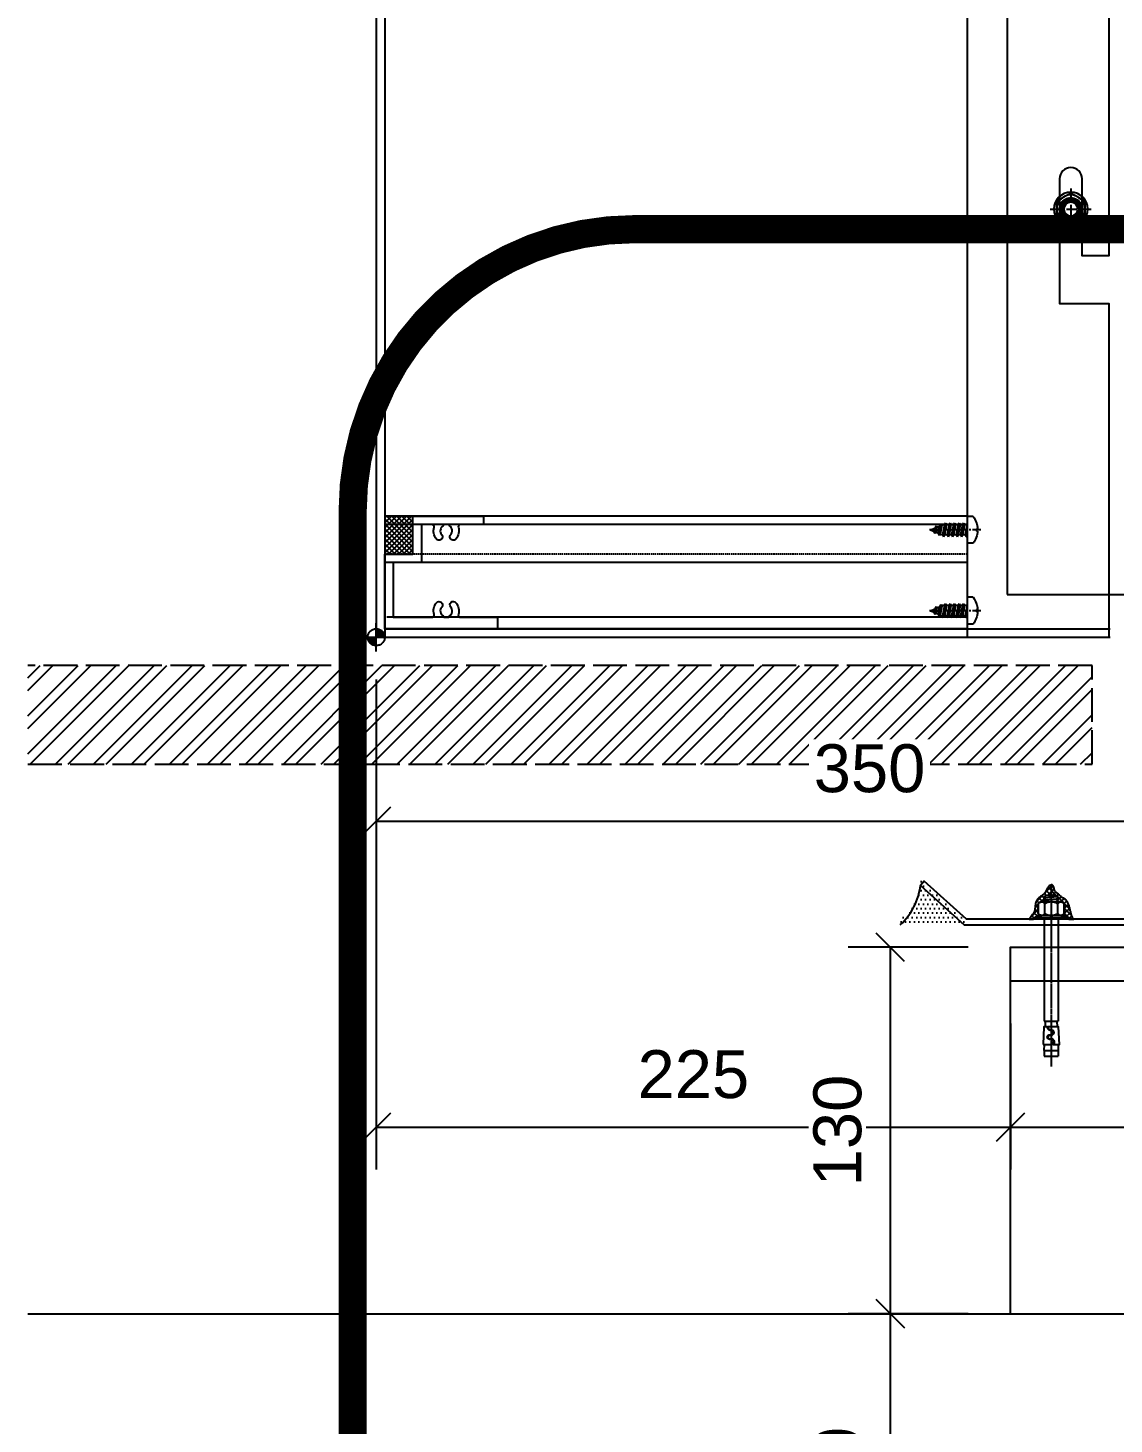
# Model space of a CAD drawing. Header units: millimetres. Extents: x 0 to 119933, y -45162 to 41221.
# Drawn here: x 32310.1 to 32695.5, y 1682.5 to 2177.8 of the extents above; entities that cross this region are included whole.
import ezdxf

# ---------------------------------------------------------------- set-up
doc = ezdxf.new("R2010")
doc.units = ezdxf.units.MM
for name, pattern in [('ACAD_ISO02W100', [15, 12, -3]), ('ACAD_ISO04W100', [30, 24, -3, 0, -3]), ('CENTER', [2, 1.25, -0.25, 0.25, -0.25]), ('CENTER2', [28.575, 19.05, -3.175, 3.175, -3.175]), ('DASHED', [0.75, 0.5, -0.25]), ('HIDDEN', [0.375, 0.25, -0.125])]:
    doc.linetypes.add(name, pattern=pattern)
doc.layers.get('DEFPOINTS').update_dxf_attribs({"color": 166})
for name, color, linetype in [('F-Alum', 4, 'Continuous'), ('F-dashed line', 8, 'DASHED'), ('F-seslants', 8, 'Continuous'), ('F_ALUM', 4, 'Continuous'), ('F_CNTR', 1, 'ACAD_ISO04W100'), ('F_CONC', 7, 'Continuous'), ('F_DASH', 8, 'ACAD_ISO02W100'), ('F_FIXS', 1, 'Continuous'), ('F_SEAL', 8, 'Continuous'), ('F_STEL', 3, 'Continuous'), ('gasket', 1, 'Continuous'), ('Hatch', 8, 'Continuous'), ('HIDDEN', 1, 'HIDDEN'), ('POCHET', 8, 'Continuous'), ('中心线', 1, 'CENTER2'), ('其他', 4, 'Continuous'), ('螺栓钉类', 241, 'Continuous')]:
    doc.layers.add(name, color=color, linetype=linetype)
doc.styles.add('Arial', font='arial.ttf')
doc.dimstyles.new('10x of Arup4', dxfattribs={"dimscale": 10, "dimtxt": 1.7, "dimasz": 1, "dimexe": 1.5, "dimexo": 1.5, "dimgap": 1, "dimtad": 1, "dimdec": 1, "dimdsep": 46, "dimtxsty": 'Arial', "dimblk": 'OBLIQUE', "dimcen": 0, "dimclrd": 1, "dimclre": 1, "dimclrt": 7, "dimadec": 0, "dimazin": 0, "dimtfac": 1, "dimtdec": 1, "dimtix": 1, "dimtofl": 0, "dimtmove": 2, "dimatfit": 3, "dimfxl": 5, "dimtfill": 1, "dimtolj": 1, "dimtzin": 0, "dimlwd": -1, "dimlwe": -1, "dimarcsym": 0})

# ---------------------------------------------------------------- blocks, each defined once
blk = doc.blocks.new('M10-NUT-S')
at = {"color": 251, "linetype": 'ACAD_ISO04W100', "ltscale": 0.2}
blk.add_line((12.13, 0), (-2.59, 0), dxfattribs=at)
blk.add_lwpolyline([(1.33, -9.25), (4.77, -9.25), (8.21, -9.25, 0.575805), (8.21, -4.62, 0.288675), (8.21, 4.62, 0.575805), (8.21, 9.25), (4.77, 9.25), (1.33, 9.25, 0.575805), (1.33, 4.62, 0.288675), (1.33, -4.62, 0.575805)], format="xyb", close=True)
for points in [[(0, -6.94), (0, 6.93)], [(1.33, 4.62), (4.77, 4.62), (8.21, 4.62)], [(9.54, -6.94), (9.54, 6.93)], [(1.33, -4.62), (4.77, -4.62), (8.21, -4.62)]]:
    blk.add_lwpolyline(points)
blk = doc.blocks.new('M10-NUT-GROUP')
at = {"color": 251, "linetype": 'ACAD_ISO04W100', "ltscale": 0.2}
blk.add_line((22.47, 0), (-3.01, 0), dxfattribs=at)
for p, q in [((1.5, 0.87), (0, 0)), ((1.5, 0), (0, -0.87))]:
    blk.add_line(p, q)
blk.add_lwpolyline([(1.5, -9.88), (1.5, 9.89), (0, 9.89), (0, -9.88)], close=True)
for points in [[(1.5, -6.93), (1.5, 6.93)], [(12.54, 4), (13.29, -4)], [(14.04, 4), (14.79, -4)]]:
    blk.add_lwpolyline(points)
blk.add_lwpolyline([(11.04, 4, 0.267949), (11.17, 4.08), (11.7, 5), (11.88, 5), (12.41, 4.08, 0.57735), (12.67, 4.08), (13.21, 5), (13.38, 5), (13.91, 4.08, 0.57735), (14.17, 4.08), (14.71, 5), (15.71, 4), (15.71, -4), (15.18, -4.52), (14.92, -4.07, 0.57735), (14.66, -4.07), (14.13, -5), (13.96, -5), (13.42, -4.07, 0.579837), (13.16, -4.07), (12.63, -5), (12.46, -5), (11.92, -4.07, 0.579837), (11.66, -4.07), (11.13, -5), (11.04, -5)], format="xyb")
blk.add_blockref('M10-NUT-S', (1.5, 0))
blk = doc.blocks.new('M10-MECHANICAL ANCHOR')
at = {"color": 251, "linetype": 'CENTER'}
blk.add_line((0, 22.29), (0, -104.47), dxfattribs=at)
for p, q in [((-5, 0), (-5, -72.24)), ((5, 0), (5, -72.24)), ((-5, -72.24), (5, -72.24)), ((-4.2, -76.4), (-4, -72.24)), ((4, -72.24), (4.2, -76.4)), ((-5, -93.07), (-4.8, -88.9)), ((4.8, -88.9), (5, -93.07)), ((-5, -93.07), (-5, -97.24)), ((-5, -93.07), (5, -93.07)), ((-5, -97.24), (5, -97.24)), ((5, -93.07), (5, -97.24))]:
    blk.add_line(p, q)
blk.add_lwpolyline([(-12.5, 0), (-12.5, 1.25), (12.5, 1.25), (12.5, 0)], close=True)
for points in [[(-5.83, -88.9), (0.12, -88.9, 1.061049), (-0.75, -85.17, -1.339139), (-0.75, -82.01, 1.339139), (-0.75, -78.84, -0.484532), (-2.61, -76.4), (-5.21, -76.4)], [(-2.17, -76.4, 0.494935), (-0.8, -78.43, -1.315172), (-0.87, -82.41, 1.339139), (-0.87, -84.77, -0.843584), (1.17, -88.9), (5.83, -88.9), (5.21, -76.4)]]:
    blk.add_lwpolyline(points, format="xyb", close=True)
at = {"rotation": 90}
blk.add_blockref('M10-NUT-GROUP', (0, 1.25), dxfattribs=at)
blk = doc.blocks.new('ddddddsflkdajfk')
at = {"xscale": 0.5, "yscale": 0.5, "zscale": 0.5, "rotation": 90}
blk.add_blockref('M10-MECHANICAL ANCHOR', (0, 0), dxfattribs=at)
blk = doc.blocks.new('A$C3041749B')
at = {"layer": 'F_SEAL'}
h = blk.add_hatch(dxfattribs=at)
h.set_pattern_fill('ANSI37', color=256, scale=10)
h.set_pattern_definition([(45, (-31185.409, 144.5434), (-0.883883476, 0.883883476), []), (135, (-31185.409, 144.5434), (-0.883883476, -0.883883476), [])])
edge = h.paths.add_edge_path()
edge.add_line((-1.25, 11.25), (-1.29, 11.19))
edge.add_line((-1.29, 11.19), (-1.34, 11.08))
edge.add_line((-1.34, 11.08), (-1.39, 10.97))
edge.add_line((-1.39, 10.97), (-1.45, 10.87))
edge.add_line((-1.45, 10.87), (-1.5, 10.76))
edge.add_line((-1.5, 10.76), (-1.55, 10.66))
edge.add_line((-1.55, 10.66), (-1.6, 10.55))
edge.add_line((-1.6, 10.55), (-1.66, 10.45))
edge.add_line((-1.66, 10.45), (-1.71, 10.34))
edge.add_line((-1.71, 10.34), (-1.77, 10.24))
edge.add_line((-1.77, 10.24), (-1.82, 10.13))
edge.add_line((-1.82, 10.13), (-1.88, 10.03))
edge.add_line((-1.88, 10.03), (-1.94, 9.93))
edge.add_line((-1.94, 9.93), (-2, 9.82))
edge.add_line((-2, 9.82), (-2.06, 9.72))
edge.add_line((-2.06, 9.72), (-2.12, 9.62))
edge.add_line((-2.12, 9.62), (-2.19, 9.52))
edge.add_line((-2.19, 9.52), (-2.25, 9.42))
edge.add_line((-2.25, 9.42), (-2.32, 9.32))
edge.add_line((-2.32, 9.32), (-2.39, 9.22))
edge.add_line((-2.39, 9.22), (-2.46, 9.13))
edge.add_line((-2.46, 9.13), (-2.53, 9.04))
edge.add_line((-2.53, 9.04), (-2.61, 8.94))
edge.add_line((-2.61, 8.94), (-2.69, 8.86))
edge.add_line((-2.69, 8.86), (-2.77, 8.77))
edge.add_line((-2.77, 8.77), (-2.85, 8.69))
edge.add_line((-2.85, 8.69), (-2.94, 8.61))
edge.add_line((-2.94, 8.61), (-3.03, 8.53))
edge.add_line((-3.03, 8.53), (-3.12, 8.46))
edge.add_line((-3.12, 8.46), (-3.22, 8.39))
edge.add_line((-3.22, 8.39), (-3.32, 8.32))
edge.add_line((-3.32, 8.32), (-3.41, 8.26))
edge.add_line((-3.41, 8.26), (-3.52, 8.2))
edge.add_line((-3.52, 8.2), (-3.62, 8.14))
edge.add_line((-3.62, 8.14), (-3.72, 8.08))
edge.add_line((-3.72, 8.08), (-3.82, 8.01))
edge.add_line((-3.82, 8.01), (-3.92, 7.95))
edge.add_line((-3.92, 7.95), (-4.03, 7.89))
edge.add_line((-4.03, 7.89), (-4.12, 7.83))
edge.add_line((-4.12, 7.83), (-4.22, 7.76))
edge.add_line((-4.22, 7.76), (-4.32, 7.69))
edge.add_line((-4.32, 7.69), (-4.41, 7.62))
edge.add_line((-4.41, 7.62), (-4.5, 7.54))
edge.add_line((-4.5, 7.54), (-4.59, 7.46))
edge.add_line((-4.59, 7.46), (-4.67, 7.38))
edge.add_line((-4.67, 7.38), (-4.75, 7.3))
edge.add_line((-4.75, 7.3), (-4.82, 7.21))
edge.add_line((-4.82, 7.21), (-4.9, 7.11))
edge.add_line((-4.9, 7.11), (-4.97, 7.02))
edge.add_line((-4.97, 7.02), (-5.03, 6.92))
edge.add_line((-5.03, 6.92), (-5.09, 6.82))
edge.add_line((-5.09, 6.82), (-5.15, 6.71))
edge.add_line((-5.15, 6.71), (-5.21, 6.61))
edge.add_line((-5.21, 6.61), (-5.26, 6.5))
edge.add_line((-5.26, 6.5), (-5.31, 6.39))
edge.add_line((-5.31, 6.39), (-5.36, 6.27))
edge.add_line((-5.36, 6.27), (-5.41, 6.16))
edge.add_line((-5.41, 6.16), (-5.45, 6.04))
edge.add_line((-5.45, 6.04), (-5.48, 5.93))
edge.add_line((-5.48, 5.93), (-5.52, 5.81))
edge.add_line((-5.52, 5.81), (-5.55, 5.69))
edge.add_line((-5.55, 5.69), (-5.58, 5.57))
edge.add_line((-5.58, 5.57), (-5.6, 5.44))
edge.add_line((-5.6, 5.44), (-5.63, 5.32))
edge.add_line((-5.63, 5.32), (-5.65, 5.2))
edge.add_line((-5.65, 5.2), (-5.66, 5.07))
edge.add_line((-5.66, 5.07), (-5.68, 4.95))
edge.add_line((-5.68, 4.95), (-5.69, 4.83))
edge.add_line((-5.69, 4.83), (-5.71, 4.7))
edge.add_line((-5.71, 4.7), (-5.72, 4.58))
edge.add_line((-5.72, 4.58), (-5.73, 4.46))
edge.add_line((-5.73, 4.46), (-5.74, 4.34))
edge.add_line((-5.74, 4.34), (-5.75, 4.22))
edge.add_line((-5.75, 4.22), (-5.76, 4.1))
edge.add_line((-5.76, 4.1), (-5.77, 3.98))
edge.add_line((-5.77, 3.98), (-5.78, 3.86))
edge.add_line((-5.78, 3.86), (-5.79, 3.75))
edge.add_line((-5.79, 3.75), (-5.81, 3.64))
edge.add_line((-5.81, 3.64), (-5.82, 3.53))
edge.add_line((-5.82, 3.53), (-5.84, 3.42))
edge.add_line((-5.84, 3.42), (-5.85, 3.31))
edge.add_line((-5.85, 3.31), (-5.87, 3.21))
edge.add_line((-5.87, 3.21), (-5.89, 3.11))
edge.add_line((-5.89, 3.11), (-5.92, 3.02))
edge.add_line((-5.92, 3.02), (-5.95, 2.92))
edge.add_line((-5.95, 2.92), (-5.98, 2.83))
edge.add_line((-5.98, 2.83), (-6.01, 2.74))
edge.add_line((-6.01, 2.74), (-6.05, 2.65))
edge.add_line((-6.05, 2.65), (-6.09, 2.55))
edge.add_line((-6.09, 2.55), (-6.14, 2.46))
edge.add_line((-6.14, 2.46), (-6.19, 2.36))
edge.add_line((-6.19, 2.36), (-6.24, 2.26))
edge.add_line((-6.24, 2.26), (-6.3, 2.16))
edge.add_line((-6.3, 2.16), (-6.37, 2.05))
edge.add_line((-6.37, 2.05), (-6.44, 1.94))
edge.add_line((-6.44, 1.94), (-6.51, 1.82))
edge.add_line((-6.51, 1.82), (-6.6, 1.69))
edge.add_line((-6.6, 1.69), (-6.68, 1.56))
edge.add_line((-6.68, 1.56), (-6.78, 1.42))
edge.add_line((-6.78, 1.42), (-6.88, 1.27))
edge.add_line((-6.88, 1.27), (-6.98, 1.11))
edge.add_line((-6.98, 1.11), (-7.09, 0.95))
edge.add_line((-7.09, 0.95), (-7.21, 0.8))
edge.add_line((-7.21, 0.8), (-7.32, 0.64))
edge.add_line((-7.32, 0.64), (-7.43, 0.49))
edge.add_line((-7.43, 0.49), (-7.54, 0.35))
edge.add_line((-7.54, 0.35), (-7.65, 0.22))
edge.add_line((-7.65, 0.22), (-7.75, 0.1))
edge.add_line((-7.75, 0.1), (-7.84, 0))
edge.add_line((-7.84, 0), (-6.25, 0))
edge.add_line((-6.25, 0), (-6.25, 0.62))
edge.add_line((-6.25, 0.62), (-4.94, 0.62))
edge.add_line((-4.94, 0.62), (-4.94, 1.38))
edge.add_line((-4.94, 1.38), (-3.47, 1.38))
edge.add_arc((-3.47, 2.71), 1.34, 210.1329, 270, ccw=False)
edge.add_line((-4.63, 2.04), (-4.63, 3.76))
edge.add_line((-4.63, 3.76), (-4.63, 5.48))
edge.add_arc((-3.47, 4.81), 1.34, 90, 149.8671, ccw=False)
edge.add_line((-3.47, 6.15), (-2, 6.15))
edge.add_arc((-2.08, 6.15), 0.075, 0, 60)
edge.add_line((-2.04, 6.21), (-2.5, 6.48))
edge.add_line((-2.5, 6.48), (-2.5, 6.56))
edge.add_line((-2.5, 6.56), (-2.04, 6.83))
edge.add_arc((-2.08, 6.9), 0.075, 300, 420)
edge.add_line((-2.04, 6.96), (-2.5, 7.23))
edge.add_line((-2.5, 7.23), (-2.5, 7.31))
edge.add_line((-2.5, 7.31), (-2.04, 7.58))
edge.add_arc((-2.08, 7.65), 0.075, 300, 420)
edge.add_line((-2.04, 7.71), (-2.5, 7.98))
edge.add_line((-2.5, 7.98), (-2, 8.48))
edge.add_line((-2, 8.48), (2, 8.48))
edge.add_line((2, 8.48), (2.26, 8.22))
edge.add_line((2.26, 8.22), (2.04, 8.09))
edge.add_arc((2.07, 8.02), 0.075, 120, 240)
edge.add_line((2.04, 7.96), (2.5, 7.69))
edge.add_line((2.5, 7.69), (2.5, 7.6))
edge.add_line((2.5, 7.6), (2.04, 7.34))
edge.add_arc((2.07, 7.27), 0.0745, 120, 240)
edge.add_line((2.04, 7.21), (2.5, 6.94))
edge.add_line((2.5, 6.94), (2.5, 6.85))
edge.add_line((2.5, 6.85), (2.04, 6.59))
edge.add_arc((2.07, 6.52), 0.0745, 120, 240)
edge.add_line((2.04, 6.46), (2.5, 6.19))
edge.add_line((2.5, 6.19), (2.5, 6.15))
edge.add_line((2.5, 6.15), (3.47, 6.15))
edge.add_arc((3.47, 4.81), 1.34, 30.1329, 90, ccw=False)
edge.add_line((4.62, 5.48), (4.62, 3.76))
edge.add_line((4.62, 3.76), (4.62, 2.04))
edge.add_arc((3.47, 2.71), 1.34, 270, 329.8671, ccw=False)
edge.add_line((3.47, 1.38), (4.94, 1.38))
edge.add_line((4.94, 1.38), (4.94, 0.62))
edge.add_line((4.94, 0.62), (6.25, 0.62))
edge.add_line((6.25, 0.62), (6.25, 0))
edge.add_line((6.25, 0), (8, 0))
edge.add_line((8, 0), (8, 0))
edge.add_line((8, 0), (7.95, 0.05))
edge.add_line((7.95, 0.05), (7.9, 0.11))
edge.add_line((7.9, 0.11), (7.85, 0.17))
edge.add_line((7.85, 0.17), (7.8, 0.23))
edge.add_line((7.8, 0.23), (7.75, 0.29))
edge.add_line((7.75, 0.29), (7.71, 0.35))
edge.add_line((7.71, 0.35), (7.67, 0.41))
edge.add_line((7.67, 0.41), (7.62, 0.48))
edge.add_line((7.62, 0.48), (7.58, 0.54))
edge.add_line((7.58, 0.54), (7.54, 0.61))
edge.add_line((7.54, 0.61), (7.51, 0.68))
edge.add_line((7.51, 0.68), (7.47, 0.75))
edge.add_line((7.47, 0.75), (7.44, 0.82))
edge.add_line((7.44, 0.82), (7.4, 0.89))
edge.add_line((7.4, 0.89), (7.37, 0.97))
edge.add_line((7.37, 0.97), (7.34, 1.04))
edge.add_line((7.34, 1.04), (7.31, 1.12))
edge.add_line((7.31, 1.12), (7.28, 1.19))
edge.add_line((7.28, 1.19), (7.25, 1.27))
edge.add_line((7.25, 1.27), (7.23, 1.34))
edge.add_line((7.23, 1.34), (7.2, 1.42))
edge.add_line((7.2, 1.42), (7.17, 1.5))
edge.add_line((7.17, 1.5), (7.15, 1.58))
edge.add_line((7.15, 1.58), (7.13, 1.65))
edge.add_line((7.13, 1.65), (7.1, 1.73))
edge.add_line((7.1, 1.73), (7.08, 1.81))
edge.add_line((7.08, 1.81), (7.06, 1.89))
edge.add_line((7.06, 1.89), (7.04, 1.97))
edge.add_line((7.04, 1.97), (7.02, 2.05))
edge.add_line((7.02, 2.05), (7, 2.13))
edge.add_line((7, 2.13), (6.98, 2.21))
edge.add_line((6.98, 2.21), (6.96, 2.28))
edge.add_line((6.96, 2.28), (6.94, 2.36))
edge.add_line((6.94, 2.36), (6.92, 2.44))
edge.add_line((6.92, 2.44), (6.9, 2.52))
edge.add_line((6.9, 2.52), (6.88, 2.6))
edge.add_line((6.88, 2.6), (6.86, 2.67))
edge.add_line((6.86, 2.67), (6.84, 2.75))
edge.add_line((6.84, 2.75), (6.83, 2.83))
edge.add_line((6.83, 2.83), (6.81, 2.9))
edge.add_line((6.81, 2.9), (6.79, 2.98))
edge.add_line((6.79, 2.98), (6.77, 3.06))
edge.add_line((6.77, 3.06), (6.76, 3.13))
edge.add_line((6.76, 3.13), (6.74, 3.21))
edge.add_line((6.74, 3.21), (6.72, 3.29))
edge.add_line((6.72, 3.29), (6.7, 3.36))
edge.add_line((6.7, 3.36), (6.68, 3.44))
edge.add_line((6.68, 3.44), (6.67, 3.51))
edge.add_line((6.67, 3.51), (6.65, 3.59))
edge.add_line((6.65, 3.59), (6.63, 3.66))
edge.add_line((6.63, 3.66), (6.61, 3.74))
edge.add_line((6.61, 3.74), (6.59, 3.82))
edge.add_line((6.59, 3.82), (6.57, 3.89))
edge.add_line((6.57, 3.89), (6.55, 3.97))
edge.add_line((6.55, 3.97), (6.53, 4.04))
edge.add_line((6.53, 4.04), (6.51, 4.12))
edge.add_line((6.51, 4.12), (6.49, 4.19))
edge.add_line((6.49, 4.19), (6.47, 4.27))
edge.add_line((6.47, 4.27), (6.45, 4.34))
edge.add_line((6.45, 4.34), (6.43, 4.42))
edge.add_line((6.43, 4.42), (6.4, 4.49))
edge.add_line((6.4, 4.49), (6.38, 4.57))
edge.add_line((6.38, 4.57), (6.36, 4.64))
edge.add_line((6.36, 4.64), (6.33, 4.72))
edge.add_line((6.33, 4.72), (6.31, 4.79))
edge.add_line((6.31, 4.79), (6.28, 4.87))
edge.add_line((6.28, 4.87), (6.26, 4.95))
edge.add_line((6.26, 4.95), (6.23, 5.02))
edge.add_line((6.23, 5.02), (6.2, 5.1))
edge.add_line((6.2, 5.1), (6.18, 5.17))
edge.add_line((6.18, 5.17), (6.15, 5.25))
edge.add_line((6.15, 5.25), (6.12, 5.33))
edge.add_line((6.12, 5.33), (6.09, 5.4))
edge.add_line((6.09, 5.4), (6.06, 5.48))
edge.add_line((6.06, 5.48), (6.02, 5.55))
edge.add_line((6.02, 5.55), (5.99, 5.63))
edge.add_line((5.99, 5.63), (5.96, 5.7))
edge.add_line((5.96, 5.7), (5.92, 5.77))
edge.add_line((5.92, 5.77), (5.89, 5.85))
edge.add_line((5.89, 5.85), (5.85, 5.92))
edge.add_line((5.85, 5.92), (5.81, 5.99))
edge.add_line((5.81, 5.99), (5.77, 6.06))
edge.add_line((5.77, 6.06), (5.73, 6.13))
edge.add_line((5.73, 6.13), (5.69, 6.2))
edge.add_line((5.69, 6.2), (5.65, 6.27))
edge.add_line((5.65, 6.27), (5.6, 6.34))
edge.add_line((5.6, 6.34), (5.56, 6.4))
edge.add_line((5.56, 6.4), (5.51, 6.47))
edge.add_line((5.51, 6.47), (5.46, 6.53))
edge.add_line((5.46, 6.53), (5.42, 6.6))
edge.add_line((5.42, 6.6), (5.37, 6.66))
edge.add_line((5.37, 6.66), (5.31, 6.72))
edge.add_line((5.31, 6.72), (5.26, 6.78))
edge.add_line((5.26, 6.78), (5.21, 6.83))
edge.add_line((5.21, 6.83), (5.15, 6.89))
edge.add_line((5.15, 6.89), (5.1, 6.94))
edge.add_line((5.1, 6.94), (5.04, 6.99))
edge.add_line((5.04, 6.99), (4.98, 7.04))
edge.add_line((4.98, 7.04), (4.92, 7.09))
edge.add_line((4.92, 7.09), (4.85, 7.13))
edge.add_line((4.85, 7.13), (4.79, 7.18))
edge.add_line((4.79, 7.18), (4.72, 7.22))
edge.add_line((4.72, 7.22), (4.66, 7.26))
edge.add_line((4.66, 7.26), (4.59, 7.3))
edge.add_line((4.59, 7.3), (4.52, 7.34))
edge.add_line((4.52, 7.34), (4.45, 7.37))
edge.add_line((4.45, 7.37), (4.38, 7.41))
edge.add_line((4.38, 7.41), (4.31, 7.44))
edge.add_line((4.31, 7.44), (4.24, 7.48))
edge.add_line((4.24, 7.48), (4.17, 7.52))
edge.add_line((4.17, 7.52), (4.1, 7.55))
edge.add_line((4.1, 7.55), (4.03, 7.59))
edge.add_line((4.03, 7.59), (3.96, 7.63))
edge.add_line((3.96, 7.63), (3.9, 7.68))
edge.add_line((3.9, 7.68), (3.83, 7.72))
edge.add_line((3.83, 7.72), (3.77, 7.77))
edge.add_line((3.77, 7.77), (3.71, 7.81))
edge.add_line((3.71, 7.81), (3.65, 7.86))
edge.add_line((3.65, 7.86), (3.59, 7.91))
edge.add_line((3.59, 7.91), (3.53, 7.96))
edge.add_line((3.53, 7.96), (3.47, 8.02))
edge.add_line((3.47, 8.02), (3.41, 8.07))
edge.add_line((3.41, 8.07), (3.35, 8.12))
edge.add_line((3.35, 8.12), (3.29, 8.18))
edge.add_line((3.29, 8.18), (3.24, 8.23))
edge.add_line((3.24, 8.23), (3.18, 8.29))
edge.add_line((3.18, 8.29), (3.12, 8.34))
edge.add_line((3.12, 8.34), (3.07, 8.4))
edge.add_line((3.07, 8.4), (3.01, 8.45))
edge.add_line((3.01, 8.45), (2.95, 8.51))
edge.add_line((2.95, 8.51), (2.9, 8.56))
edge.add_line((2.9, 8.56), (2.84, 8.62))
edge.add_line((2.84, 8.62), (2.78, 8.67))
edge.add_line((2.78, 8.67), (2.72, 8.72))
edge.add_line((2.72, 8.72), (2.66, 8.77))
edge.add_line((2.66, 8.77), (2.6, 8.82))
edge.add_line((2.6, 8.82), (2.54, 8.87))
edge.add_line((2.54, 8.87), (2.48, 8.92))
edge.add_line((2.48, 8.92), (2.42, 8.97))
edge.add_line((2.42, 8.97), (2.36, 9.02))
edge.add_line((2.36, 9.02), (2.29, 9.07))
edge.add_line((2.29, 9.07), (2.23, 9.12))
edge.add_line((2.23, 9.12), (2.17, 9.17))
edge.add_line((2.17, 9.17), (2.11, 9.22))
edge.add_line((2.11, 9.22), (2.05, 9.27))
edge.add_line((2.05, 9.27), (1.99, 9.32))
edge.add_line((1.99, 9.32), (1.93, 9.37))
edge.add_line((1.93, 9.37), (1.87, 9.42))
edge.add_line((1.87, 9.42), (1.82, 9.47))
edge.add_line((1.82, 9.47), (1.76, 9.53))
edge.add_line((1.76, 9.53), (1.7, 9.58))
edge.add_line((1.7, 9.58), (1.65, 9.64))
edge.add_line((1.65, 9.64), (1.6, 9.7))
edge.add_line((1.6, 9.7), (1.55, 9.76))
edge.add_line((1.55, 9.76), (1.5, 9.82))
edge.add_line((1.5, 9.82), (1.45, 9.88))
edge.add_line((1.45, 9.88), (1.4, 9.95))
edge.add_line((1.4, 9.95), (1.36, 10.01))
edge.add_line((1.36, 10.01), (1.31, 10.08))
edge.add_line((1.31, 10.08), (1.27, 10.16))
edge.add_line((1.27, 10.16), (1.23, 10.23))
edge.add_line((1.23, 10.23), (1.2, 10.31))
edge.add_line((1.2, 10.31), (1.16, 10.39))
edge.add_line((1.16, 10.39), (1.13, 10.47))
edge.add_line((1.13, 10.47), (1.1, 10.55))
edge.add_line((1.1, 10.55), (1.07, 10.64))
edge.add_line((1.07, 10.64), (1.04, 10.73))
edge.add_line((1.04, 10.73), (1.02, 10.81))
edge.add_line((1.02, 10.81), (0.99, 10.9))
edge.add_line((0.99, 10.9), (0.97, 10.99))
edge.add_line((0.97, 10.99), (0.94, 11.08))
edge.add_line((0.94, 11.08), (0.92, 11.17))
edge.add_line((0.92, 11.17), (0.89, 11.25))
edge.add_line((0.89, 11.25), (0.87, 11.34))
edge.add_line((0.87, 11.34), (0.84, 11.42))
edge.add_line((0.84, 11.42), (0.81, 11.5))
edge.add_line((0.81, 11.5), (0.78, 11.58))
edge.add_line((0.78, 11.58), (0.75, 11.66))
edge.add_line((0.75, 11.66), (0.72, 11.73))
edge.add_line((0.72, 11.73), (0.69, 11.8))
edge.add_line((0.69, 11.8), (0.65, 11.86))
edge.add_line((0.65, 11.86), (0.61, 11.92))
edge.add_line((0.61, 11.92), (0.57, 11.98))
edge.add_line((0.57, 11.98), (0.53, 12.03))
edge.add_line((0.53, 12.03), (0.48, 12.07))
edge.add_line((0.48, 12.07), (0.43, 12.11))
edge.add_line((0.43, 12.11), (0.37, 12.14))
edge.add_line((0.37, 12.14), (0.31, 12.16))
edge.add_line((0.31, 12.16), (0.24, 12.18))
edge.add_line((0.24, 12.18), (0.18, 12.19))
edge.add_line((0.18, 12.19), (0.1, 12.19))
edge.add_line((0.1, 12.19), (0.03, 12.18))
edge.add_line((0.03, 12.18), (-0.05, 12.17))
edge.add_line((-0.05, 12.17), (-0.13, 12.16))
edge.add_line((-0.13, 12.16), (-0.21, 12.13))
edge.add_line((-0.21, 12.13), (-0.29, 12.11))
edge.add_line((-0.29, 12.11), (-0.37, 12.08))
edge.add_line((-0.37, 12.08), (-0.45, 12.04))
edge.add_line((-0.45, 12.04), (-0.53, 12))
edge.add_line((-0.53, 12), (-0.6, 11.96))
edge.add_line((-0.6, 11.96), (-0.67, 11.91))
edge.add_line((-0.67, 11.91), (-0.74, 11.86))
edge.add_line((-0.74, 11.86), (-0.81, 11.81))
edge.add_line((-0.81, 11.81), (-0.87, 11.75))
edge.add_line((-0.87, 11.75), (-0.92, 11.69))
edge.add_line((-0.92, 11.69), (-0.98, 11.63))
edge.add_line((-0.98, 11.63), (-1.03, 11.57))
edge.add_line((-1.03, 11.57), (-1.08, 11.51))
edge.add_line((-1.08, 11.51), (-1.12, 11.45))
edge.add_line((-1.12, 11.45), (-1.16, 11.38))
edge.add_line((-1.16, 11.38), (-1.21, 11.32))
edge.add_line((-1.21, 11.32), (-1.25, 11.25))
blk.add_lwpolyline([(8, 0), (7.82, 0.21), (7.65, 0.43), (7.51, 0.67), (7.39, 0.93), (7.28, 1.2), (7.18, 1.48), (7.1, 1.76), (7.02, 2.04), (6.95, 2.33), (6.88, 2.61), (6.81, 2.89), (6.75, 3.16), (6.68, 3.44), (6.62, 3.71), (6.55, 3.98), (6.47, 4.25), (6.4, 4.52), (6.31, 4.8), (6.21, 5.07), (6.11, 5.34), (6, 5.62), (5.87, 5.88), (5.73, 6.14), (5.57, 6.38), (5.4, 6.61), (5.21, 6.83), (5.01, 7.02), (4.78, 7.18), (4.54, 7.33), (4.28, 7.46), (4.03, 7.59), (3.8, 7.74), (3.58, 7.92), (3.37, 8.11), (3.16, 8.31), (2.95, 8.51), (2.74, 8.7), (2.53, 8.88), (2.31, 9.06), (2.09, 9.24), (1.87, 9.42), (1.67, 9.62), (1.48, 9.83), (1.32, 10.07), (1.18, 10.34), (1.07, 10.65), (0.97, 10.96), (0.88, 11.28), (0.79, 11.58), (0.67, 11.83), (0.52, 12.03), (0.33, 12.16), (0.08, 12.19), (-0.21, 12.14), (-0.49, 12.02), (-0.75, 11.85), (-0.97, 11.65), (-1.14, 11.42), (-1.29, 11.19), (-1.41, 10.94), (-1.53, 10.7), (-1.65, 10.46), (-1.78, 10.22), (-1.91, 9.98), (-2.05, 9.74), (-2.19, 9.51), (-2.34, 9.28), (-2.51, 9.07), (-2.68, 8.86), (-2.87, 8.66), (-3.08, 8.49), (-3.3, 8.33), (-3.53, 8.19), (-3.77, 8.05), (-4, 7.91), (-4.23, 7.76), (-4.44, 7.59), (-4.64, 7.41), (-4.82, 7.21), (-4.98, 6.99), (-5.13, 6.76), (-5.26, 6.51), (-5.37, 6.26), (-5.46, 5.99), (-5.54, 5.72), (-5.6, 5.44), (-5.65, 5.16), (-5.69, 4.87), (-5.72, 4.59), (-5.74, 4.31), (-5.77, 4.03), (-5.79, 3.77), (-5.82, 3.51), (-5.86, 3.27), (-5.91, 3.04), (-5.98, 2.83), (-6.06, 2.62), (-6.17, 2.4), (-6.3, 2.17), (-6.45, 1.91), (-6.64, 1.63), (-6.86, 1.3), (-7.11, 0.94), (-7.36, 0.58), (-7.61, 0.26), (-7.84, 0)], dxfattribs=at)
blk.add_lwpolyline([(-7.84, 0), (-6.25, 0), (-6.25, 0.62), (-4.94, 0.62), (-4.94, 1.38), (-3.47, 1.38, -0.267328), (-4.63, 2.04), (-4.63, 3.76), (-4.63, 5.48, -0.267328), (-3.47, 6.15), (-2, 6.15, 0.267949), (-2.04, 6.21), (-2.5, 6.48), (-2.5, 6.56), (-2.04, 6.83, 0.57735), (-2.04, 6.96), (-2.5, 7.23), (-2.5, 7.31), (-2.04, 7.58, 0.57735), (-2.04, 7.71), (-2.5, 7.98), (-2, 8.48), (2, 8.48), (2.26, 8.22), (2.04, 8.09, 0.57735), (2.04, 7.96), (2.5, 7.69), (2.5, 7.6), (2.04, 7.34, 0.57735), (2.04, 7.21), (2.5, 6.94), (2.5, 6.85), (2.04, 6.59, 0.57735), (2.04, 6.46), (2.5, 6.19), (2.5, 6.15), (3.47, 6.15, -0.267328), (4.62, 5.48), (4.62, 3.76), (4.62, 2.04, -0.267328), (3.47, 1.38), (4.94, 1.38), (4.94, 0.62), (6.25, 0.62), (6.25, 0), (8, 0)], format="xyb", dxfattribs=at)
at = {"layer": 'F_FIXS', "rotation": 270}
blk.add_blockref('ddddddsflkdajfk', (0, 0), dxfattribs=at)
blk = doc.blocks.new('*U375')
at = {"layer": '中心线', "color": 1, "linetype": 'CENTER', "ltscale": 2.357948}
blk.add_line((0, -4.91), (0, 13.39), dxfattribs=at)
at = {"layer": '其他', "color": 4, "linetype": 'Continuous'}
for p, q in [((-1.49, 10.99), (1.33, 11.39)), ((-1.33, 9.79), (1.09, 10.38)), ((-0.96, 10.68), (0.8, 11.08)), ((-0.62, 11.49), (0.44, 11.93)), ((-2.4, 7.66), (2.4, 8.34)), ((-2.4, 6.06), (2.4, 6.74)), ((-2.4, 4.46), (2.4, 5.14)), ((-2.2, 9.29), (1.95, 9.87)), ((-1.79, 8.01), (1.79, 8.69)), ((-1.79, 7.31), (1.79, 7.99)), ((-1.79, 6.41), (1.79, 7.09)), ((-1.79, 5.71), (1.79, 6.39)), ((-1.79, 4.81), (1.79, 5.49)), ((-1.66, 8.98), (1.42, 9.57)), ((-2.4, 2.86), (2.4, 3.54)), ((-2.4, 1.26), (2.4, 1.94)), ((-1.87, 0), (1.79, 0.69)), ((-1.79, 4.11), (1.79, 4.79)), ((-1.79, 3.21), (1.79, 3.89)), ((-1.79, 2.51), (1.79, 3.19)), ((-1.79, 1.61), (1.79, 2.29)), ((-1.79, 0.91), (1.79, 1.59)), ((0, 0), (2.4, 0.34))]:
    blk.add_line(p, q, dxfattribs=at)
at = {"layer": '螺栓钉类', "linetype": 'Continuous'}
for p, q in [((-1.49, 10.99), (-0.62, 11.49)), ((-1.49, 10.99), (-0.96, 10.68)), ((-0.96, 10.68), (-1.33, 9.79)), ((0, 13), (-0.62, 11.49)), ((0, 13), (0.46, 11.89)), ((0.46, 11.89), (1.33, 11.39)), ((0.8, 11.08), (1.33, 11.39)), ((0.8, 11.08), (1.09, 10.38)), ((1.09, 10.38), (1.95, 9.87)), ((-2.4, 7.66), (-1.79, 8.01)), ((-2.4, 7.66), (-1.79, 7.31)), ((-2.4, 6.06), (-1.79, 6.41)), ((-2.4, 6.06), (-1.79, 5.71)), ((-2.2, 9.29), (-1.33, 9.79)), ((-2.2, 9.29), (-1.66, 8.98)), ((-1.66, 8.98), (-1.79, 8.68)), ((-1.79, 8.01), (-1.79, 8.68)), ((-1.79, 6.41), (-1.79, 7.31)), ((-1.79, 4.81), (-1.79, 5.71)), ((1.42, 9.57), (1.95, 9.87)), ((1.42, 9.57), (1.79, 8.68)), ((1.79, 8.69), (2.4, 8.34)), ((1.79, 7.99), (2.4, 8.34)), ((1.79, 7.09), (1.79, 7.99)), ((1.79, 7.09), (2.4, 6.74)), ((1.79, 6.39), (2.4, 6.74)), ((1.79, 5.49), (1.79, 6.39)), ((1.79, 5.49), (2.4, 5.14)), ((1.79, 4.79), (2.4, 5.14)), ((-2.4, 4.46), (-1.79, 4.81)), ((-2.4, 4.46), (-1.79, 4.11)), ((-2.4, 2.86), (-1.79, 3.21)), ((-2.4, 2.86), (-1.79, 2.51)), ((-2.4, 1.26), (-1.79, 1.61)), ((-2.4, 1.26), (-1.79, 0.91)), ((-1.79, 3.21), (-1.79, 4.11)), ((-1.79, 1.61), (-1.79, 2.51)), ((-1.79, 0.2), (-1.79, 0.91)), ((1.79, 3.89), (1.79, 4.79)), ((1.79, 3.89), (2.4, 3.54)), ((1.79, 3.19), (2.4, 3.54)), ((1.79, 2.29), (1.79, 3.19)), ((1.79, 2.29), (2.4, 1.94)), ((1.79, 1.59), (2.4, 1.94)), ((1.79, 0.69), (1.79, 1.59)), ((1.79, 0.69), (2.4, 0.34)), ((2.4, 0.2), (2.4, 0.34)), ((-4.75, -2.14), (-4.75, 0)), ((-4.75, 0), (-1.99, 0)), ((-1.99, 0), (2.6, 0)), ((-0.4, -3.3), (0.4, -3.3)), ((-0.4, -3.69), (-0.4, -3.3)), ((0.4, -3.69), (0.4, -3.3)), ((2.6, 0), (4.75, 0)), ((4.75, -2.14), (4.75, 0))]:
    blk.add_line(p, q, dxfattribs=at)
for centre, radius, start, end in [((-1.99, 0.2), 0.2, 270, 0), ((2.6, 0.2), 0.2, 180, 270), ((0, 4.3), 8, 233.5764, 267.134), ((0, 4.3), 8, 272.866, 306.4236)]:
    blk.add_arc(centre, radius, start, end, dxfattribs=at)
blk = doc.blocks.new('A$C0A0351D0')
at = {"layer": 'F-seslants'}
h = blk.add_hatch(dxfattribs=at)
h.set_pattern_fill('ANSI37', color=256, scale=10)
h.set_pattern_definition([(45, (29520.1611, 76186.4152), (-0.883883476, 0.883883476), []), (135, (29520.1611, 76186.4152), (-0.883883476, -0.883883476), [])])
h.paths.add_polyline_path([(218.84, 0), (228.84, 0), (228.84, -13.5), (218.84, -13.5)])
at = {"layer": 'F-Alum'}
for p, q in [((22.23, 0), (228.84, 0)), ((22.23, -3), (228.84, -3)), ((22.23, -16.5), (228.84, -16.5)), ((22.23, -35.91), (228.11, -35.91)), ((22.23, -40), (228.84, -40))]:
    blk.add_line(p, q, dxfattribs=at)
blk.add_lwpolyline([(218.84, 0), (193.84, 0), (193.84, -3), (202, -3, -0.501863), (202.72, -3.96, 0.254047), (203.6, -8.17, 1), (205.43, -6.61, -0.455848), (205.9, -3.48), (205.9, -3.38, -0.414214), (206.28, -3), (207.78, -3, -0.414214), (208.15, -3.38), (208.15, -3.48, -0.455848), (208.63, -6.61, 1), (210.45, -8.17, 0.254047), (211.34, -3.96, -0.501863), (212.06, -3), (215.84, -3), (215.84, -16.5), (225.84, -16.5), (225.84, -35.91), (212.06, -35.91, -0.501863), (211.34, -34.95, 0.254047), (210.45, -30.74, 1), (208.63, -32.3, -0.455848), (208.15, -35.44), (208.15, -35.54, -0.414214), (207.78, -35.91), (206.28, -35.91, -0.414214), (205.9, -35.54), (205.9, -35.44, -0.455848), (205.43, -32.3, 1), (203.6, -30.74, 0.254047), (202.72, -34.95, -0.501863), (202, -35.91), (188.84, -35.91), (188.84, -40), (228.84, -40), (228.84, -13.5), (218.84, -13.5)], format="xyb", close=True, dxfattribs=at)
at = {"layer": 'F-dashed line'}
blk.add_line((22.23, -13.5), (228.84, -13.5), dxfattribs=at)
at = {"layer": 'F-seslants'}
blk.add_lwpolyline([(218.84, 0), (228.84, 0), (228.84, -13.5), (218.84, -13.5)], close=True, dxfattribs=at)
at = {"layer": '螺栓钉类', "rotation": 270}
for p in [(22.23, -4.92), (22.23, -33.58)]:
    blk.add_blockref('*U375', p, dxfattribs=at)
blk = doc.blocks.new('*U74')
at = {"layer": '中心线', "color": 1, "linetype": 'CENTER', "ltscale": 2.880968}
for p, q in [((0, 7.26), (0, -7.26)), ((7.26, 0), (-7.26, 0))]:
    blk.add_line(p, q, dxfattribs=at)
at = {"layer": '螺栓钉类', "linetype": 'ByBlock'}
blk.add_lwpolyline([(5, 2.89), (0, 5.77), (-5, 2.89), (-5, -2.89), (0, -5.77), (5, -2.89)], close=True, dxfattribs=at)
for centre, radius in [((-0.02, 0), 6), ((0, 0), 5), ((0, 0), 2.46)]:
    blk.add_circle(centre, radius, dxfattribs=at)
blk.add_arc((0, 0), 3, 270, 180, dxfattribs=at)
blk = doc.blocks.new('DIMPT')
h = blk.add_hatch(color=251)
h.dxf.hatch_style = 1
h.paths.add_polyline_path([(1.5, 0, 0.414214), (0, 1.5), (0, 0)])
h.paths.add_polyline_path([(-1.5, 0, 0.414214), (0, -1.5), (0, 0)])
for p, q in [((0, -2.5), (0, 2.5)), ((-2.5, 0), (2.5, 0))]:
    blk.add_line(p, q)
blk.add_circle((0, 0), 1.5)
blk = doc.blocks.new('_OBLIQUE')
at = {"color": 0, "linetype": 'ByBlock'}
blk.add_line((-0.5, -0.5), (0.5, 0.5), dxfattribs=at)
blk = doc.blocks.new('*D167')
at = {"color": 1, "linetype": 'Continuous', "transparency": 16777216}
for p, q in [((-125, -27), (-125, -78.79)), ((125, -27), (125, -78.79)), ((-125, -63.79), (125, -63.79))]:
    blk.add_line(p, q, dxfattribs=at)
at = {"layer": 'DEFPOINTS', "color": 0, "transparency": 16777216}
for p in [(-125, -12, 0.03), (125, -12, 0.03), (125, -63.79)]:
    blk.add_point(p, dxfattribs=at)
at = {"color": 1, "transparency": 16777216, "xscale": 10, "yscale": 10, "zscale": 10, "rotation": 180}
blk.add_blockref('_OBLIQUE', (-125, -63.79), dxfattribs=at)
at = {"color": 1, "transparency": 16777216, "xscale": 10, "yscale": 10, "zscale": 10}
blk.add_blockref('_OBLIQUE', (125, -63.79), dxfattribs=at)
at = {"color": 7, "transparency": 16777216, "insert": (0, -45.11), "char_height": 17, "attachment_point": 5, "style": 'Arial', "bg_fill": 3, "box_fill_scale": 1.1, "bg_fill_color": 256, "bg_fill_true_color": 13158600, "bg_fill_transparency": 0}
blk.add_mtext('\\A1;250', dxfattribs=at)
blk = doc.blocks.new('*D168')
at = {"color": 1, "linetype": 'Continuous', "transparency": 16777216}
for p, q in [((140, 0), (196.96, 0)), ((181.96, 0), (181.96, -200)), ((71, -200), (196.96, -200))]:
    blk.add_line(p, q, dxfattribs=at)
at = {"layer": 'DEFPOINTS', "color": 0, "transparency": 16777216}
for p in [(125, 0, 0.03), (56, -200, 0.03), (181.96, -200)]:
    blk.add_point(p, dxfattribs=at)
at = {"color": 1, "transparency": 16777216, "xscale": 10, "yscale": 10, "zscale": 10}
for p, rotation in [((181.96, 0), 90), ((181.96, -200), 270)]:
    blk.add_blockref('_OBLIQUE', p, dxfattribs=dict(at, rotation=rotation))
at = {"color": 7, "transparency": 16777216, "insert": (163.29, -100), "char_height": 17, "attachment_point": 5, "rotation": 90, "style": 'Arial', "bg_fill": 3, "box_fill_scale": 1.1, "bg_fill_color": 256, "bg_fill_true_color": 13158600, "bg_fill_transparency": 0}
blk.add_mtext('\\A1;200', dxfattribs=at)
blk = doc.blocks.new('*D169')
at = {"color": 1, "linetype": 'Continuous', "transparency": 16777216}
for p, q in [((17, -140), (-10.25, -140)), ((4.75, -140), (4.75, -200)), ((17, -200), (-10.25, -200))]:
    blk.add_line(p, q, dxfattribs=at)
at = {"layer": 'DEFPOINTS', "color": 0, "transparency": 16777216}
for p in [(32, -140, 0.03), (4.75, -200), (32, -200, 0.03)]:
    blk.add_point(p, dxfattribs=at)
at = {"color": 1, "transparency": 16777216, "xscale": 10, "yscale": 10, "zscale": 10}
for p, rotation in [((4.75, -140), 90), ((4.75, -200), 270)]:
    blk.add_blockref('_OBLIQUE', p, dxfattribs=dict(at, rotation=rotation))
at = {"color": 7, "transparency": 16777216, "insert": (-13.93, -170), "char_height": 17, "attachment_point": 5, "rotation": 90, "style": 'Arial', "bg_fill": 3, "box_fill_scale": 1.1, "bg_fill_color": 256, "bg_fill_true_color": 13158600, "bg_fill_transparency": 0}
blk.add_mtext('\\A1;60', dxfattribs=at)
blk = doc.blocks.new('*D170')
at = {"color": 1, "linetype": 'Continuous', "transparency": 16777216}
for p, q in [((44, -215), (44, -260.59)), ((56, -215), (56, -260.59)), ((44, -245.59), (34, -245.59)), ((56, -245.59), (66, -245.59))]:
    blk.add_line(p, q, dxfattribs=at)
at = {"layer": 'DEFPOINTS', "color": 0, "transparency": 16777216}
for p in [(44, -200, 0.03), (56, -200, 0.03), (56, -245.59)]:
    blk.add_point(p, dxfattribs=at)
at = {"color": 1, "transparency": 16777216, "xscale": 10, "yscale": 10, "zscale": 10}
blk.add_blockref('_OBLIQUE', (44, -245.59), dxfattribs=at)
at = {"color": 1, "transparency": 16777216, "xscale": 10, "yscale": 10, "zscale": 10, "rotation": 180}
blk.add_blockref('_OBLIQUE', (56, -245.59), dxfattribs=at)
at = {"color": 7, "transparency": 16777216, "insert": (50, -227.05), "char_height": 17, "attachment_point": 5, "style": 'Arial', "bg_fill": 3, "box_fill_scale": 1.1, "bg_fill_color": 256, "bg_fill_true_color": 13158600, "bg_fill_transparency": 0}
blk.add_mtext('\\A1;12', dxfattribs=at)
blk = doc.blocks.new('*D326')
at = {"color": 1, "linetype": 'Continuous', "transparency": 16777216}
for p, q in [((32433.7, 1946.66), (32433.7, 1772.86)), ((32658.7, 1736.66), (32658.7, 1802.86)), ((32433.7, 1787.86), (32658.7, 1787.86))]:
    blk.add_line(p, q, dxfattribs=at)
at = {"layer": 'DEFPOINTS', "color": 0, "transparency": 16777216}
for p in [(32433.7, 1961.66, 0.86), (32658.7, 1787.86), (32658.7, 1721.66)]:
    blk.add_point(p, dxfattribs=at)
at = {"color": 1, "transparency": 16777216, "xscale": 10, "yscale": 10, "zscale": 10, "rotation": 180}
blk.add_blockref('_OBLIQUE', (32433.7, 1787.86), dxfattribs=at)
at = {"color": 1, "transparency": 16777216, "xscale": 10, "yscale": 10, "zscale": 10}
blk.add_blockref('_OBLIQUE', (32658.7, 1787.86), dxfattribs=at)
at = {"color": 7, "transparency": 16777216, "insert": (32546.2, 1806.54), "char_height": 17, "attachment_point": 5, "style": 'Arial', "bg_fill": 3, "box_fill_scale": 1.1, "bg_fill_color": 256, "bg_fill_true_color": 13158600, "bg_fill_transparency": 0}
blk.add_mtext('\\A1;225', dxfattribs=at)
blk = doc.blocks.new('*D327')
at = {"color": 1, "linetype": 'Continuous', "transparency": 16777216}
for p, q in [((32433.7, 1946.66), (32433.7, 1881.39)), ((32783.7, 1866.66), (32783.7, 1911.39)), ((32433.7, 1896.39), (32783.7, 1896.39))]:
    blk.add_line(p, q, dxfattribs=at)
at = {"layer": 'DEFPOINTS', "color": 0, "transparency": 16777216}
for p in [(32433.7, 1961.66, 0.86), (32783.7, 1896.39), (32783.7, 1851.66)]:
    blk.add_point(p, dxfattribs=at)
at = {"color": 1, "transparency": 16777216, "xscale": 10, "yscale": 10, "zscale": 10, "rotation": 180}
blk.add_blockref('_OBLIQUE', (32433.7, 1896.39), dxfattribs=at)
at = {"color": 1, "transparency": 16777216, "xscale": 10, "yscale": 10, "zscale": 10}
blk.add_blockref('_OBLIQUE', (32783.7, 1896.39), dxfattribs=at)
at = {"color": 7, "transparency": 16777216, "insert": (32608.7, 1915.07), "char_height": 17, "attachment_point": 5, "style": 'Arial', "bg_fill": 3, "box_fill_scale": 1.1, "bg_fill_color": 256, "bg_fill_true_color": 13158600, "bg_fill_transparency": 0}
blk.add_mtext('\\A1;350', dxfattribs=at)
blk = doc.blocks.new('*D328')
at = {"color": 1, "linetype": 'Continuous', "transparency": 16777216}
for p, q in [((32643.7, 1851.66), (32601.08, 1851.66)), ((32616.08, 1851.66), (32616.08, 1721.66)), ((32643.7, 1721.66), (32601.08, 1721.66))]:
    blk.add_line(p, q, dxfattribs=at)
at = {"layer": 'DEFPOINTS', "color": 0, "transparency": 16777216}
for p in [(32658.7, 1851.66), (32616.08, 1721.66), (32658.7, 1721.66)]:
    blk.add_point(p, dxfattribs=at)
at = {"color": 1, "transparency": 16777216, "xscale": 10, "yscale": 10, "zscale": 10}
for p, rotation in [((32616.08, 1851.66), 90), ((32616.08, 1721.66), 270)]:
    blk.add_blockref('_OBLIQUE', p, dxfattribs=dict(at, rotation=rotation))
at = {"color": 7, "transparency": 16777216, "insert": (32597.39, 1786.66), "char_height": 17, "attachment_point": 5, "rotation": 90, "style": 'Arial', "bg_fill": 3, "box_fill_scale": 1.1, "bg_fill_color": 256, "bg_fill_true_color": 13158600, "bg_fill_transparency": 0}
blk.add_mtext('\\A1;130', dxfattribs=at)
blk = doc.blocks.new('*D329')
at = {"color": 1, "linetype": 'Continuous', "transparency": 16777216}
for p, q in [((32643.7, 1721.66), (32601.08, 1721.66)), ((32616.08, 1721.66), (32616.08, 1601.66)), ((32656.67, 1601.66), (32601.08, 1601.66))]:
    blk.add_line(p, q, dxfattribs=at)
at = {"layer": 'DEFPOINTS', "color": 0, "transparency": 16777216}
for p in [(32658.7, 1721.66), (32616.08, 1601.66), (32671.67, 1601.66, 0.86)]:
    blk.add_point(p, dxfattribs=at)
at = {"color": 1, "transparency": 16777216, "xscale": 10, "yscale": 10, "zscale": 10}
for p, rotation in [((32616.08, 1721.66), 90), ((32616.08, 1601.66), 270)]:
    blk.add_blockref('_OBLIQUE', p, dxfattribs=dict(at, rotation=rotation))
at = {"color": 7, "transparency": 16777216, "insert": (32597.4, 1661.66), "char_height": 17, "attachment_point": 5, "rotation": 90, "style": 'Arial', "bg_fill": 3, "box_fill_scale": 1.1, "bg_fill_color": 256, "bg_fill_true_color": 13158600, "bg_fill_transparency": 0}
blk.add_mtext('\\A1;120', dxfattribs=at)
blk = doc.blocks.new('A$C29073de8')
for points in [[(-125, 0), (125, 0), (125, -12), (-125, -12)], [(-56, 0), (-44, 0), (-44, -200), (-56, -200)], [(44, 0), (56, 0), (56, -200), (44, -200)], [(-68, -140), (-56, -140), (-56, -200), (-68, -200)], [(32, -140), (44, -140), (44, -200), (32, -200)]]:
    blk.add_lwpolyline(points, close=True)
dim = blk.add_linear_dim(base=(125, -63.79, -0.03), p1=(-125, -12), p2=(125, -12), dimstyle='10x of Arup4', override={"dimarcsym": 1})
dim.commit()
dim.dimension.update_dxf_attribs({"geometry": '*D167', "text_midpoint": (0, -45.11, -0.03)})
dim = blk.add_linear_dim(base=(4.75, -200, -0.03), p1=(32, -140), p2=(32, -200), angle=90, dimstyle='10x of Arup4', override={"dimarcsym": 1})
dim.commit()
dim.dimension.update_dxf_attribs({"geometry": '*D169', "text_midpoint": (-13.93, -170, -0.03)})
dim = blk.add_linear_dim(base=(181.96, -200, -0.03), p1=(125, 0), p2=(56, -200), angle=90, dimstyle='10x of Arup4', override={"dimarcsym": 1})
dim.commit()
dim.dimension.update_dxf_attribs({"geometry": '*D168', "text_midpoint": (163.29, -100, -0.03)})
dim = blk.add_linear_dim(base=(56, -245.59, -0.03), p1=(44, -200), p2=(56, -200), dimstyle='10x of Arup4', override={"dimarcsym": 1})
dim.commit()
dim.dimension.update_dxf_attribs({"geometry": '*D170', "text_midpoint": (50, -227.05, -0.03)})

msp = doc.modelspace()

# ---------------------------------------------------------------- hatches: boundary and pattern name
at = {"layer": 'F_DASH'}
h = msp.add_hatch(dxfattribs=at)
h.set_pattern_fill('ANSI32', color=256)
h.set_pattern_definition([(45, (34914.276, 1951.637), (-6.735192, 6.735192), []), (45, (34918.766, 1951.637), (-6.735192, 6.735192), [])])
h.paths.add_polyline_path([(32310.11, 1951.64), (32310.11, 1916.64), (32687.65, 1916.64), (32687.65, 1951.64)])
at = {"layer": 'gasket'}
h = msp.add_hatch(dxfattribs=at)
h.set_pattern_fill('DOTS', color=8, angle=-180)
h.set_pattern_definition([(180, (58500.0916, -23448.8531), (-0.79375, -1.5875), [0, -1.5875])])
edge = h.paths.add_edge_path()
edge.add_arc((32603.62, 1878.63), 23.36, 305.4816, 352.6333, ccw=False)
edge.add_line((32617.18, 1859.61), (32642.32, 1859.61))
edge.add_line((32642.32, 1859.61), (32642.29, 1861.61))
edge.add_line((32642.29, 1861.61), (32626.79, 1875.63))
at = {"layer": 'HIDDEN'}
h = msp.add_hatch(dxfattribs=at)
h.set_pattern_fill('ANSI38', color=256)
h.set_pattern_definition([(45, (72271.90163, 78394.08406), (-0.08838834765, 0.08838834765), []), (135, (72271.90163, 78394.08406), (-0.26516504294, 0.08838834765), [0.3125, -0.1875])])
edge = h.paths.add_edge_path()
edge.add_arc((32680.1, 2113.57), 4, 0, 360)
edge = h.paths.add_edge_path(flags=17)
edge.add_arc((32680.1, 2113.57), 3, 0, 360)

# ---------------------------------------------------------------- linework, layer by layer
at = {"layer": 'DEFPOINTS', "color": 2, "linetype": 'CENTER', "ltscale": 100, "const_width": 10}
msp.add_lwpolyline([(32525.32, 2106.44), (33310.89, 2106.44, -0.414214), (33410.89, 2006.44), (33410.89, 1110.25, -0.414214), (33310.89, 1010.25), (32525.32, 1010.25, -0.414214), (32425.32, 1110.25), (32425.32, 2006.44, -0.414214)], format="xyb", close=True, dxfattribs=at)
at = {"layer": 'F-Alum'}
for p, q in [((32433.7, 2582.21, 0.73), (32433.7, 1961.66, 0.86)), ((32436.7, 2582.21, 0.73), (32436.7, 1961.66, 0.86)), ((32643.3, 2582.21, 0.73), (32643.3, 1961.66, 0.86)), ((32657.59, 2582.21, 0.86), (32657.59, 1976.83, 0.86)), ((32657.59, 1976.83, 0.86), (32703.3, 1976.83, 0.86)), ((32433.7, 1961.66, 0.86), (32694.06, 1961.66, 0.86)), ((32436.7, 1964.66, 0.86), (32694.06, 1964.66, 0.86))]:
    msp.add_line(p, q, dxfattribs=at)
at = {"layer": 'F-Alum', "elevation": 0.58}
msp.add_lwpolyline([(32693.6, 2214.23), (32693.6, 2096.99), (32684.1, 2096.99), (32684.1, 2124.26, 1), (32676.1, 2124.26), (32676.1, 2080.05), (32693.6, 2080.05), (32693.6, 1961.66)], format="xyb", dxfattribs=at)
at = {"layer": 'F_ALUM', "elevation": 0.86}
msp.add_lwpolyline([(32703.3, 1875.76), (32703.3, 1861.61), (32643.06, 1861.61), (32628.13, 1875.12), (32626.79, 1873.63), (32642.29, 1859.61), (32705.3, 1859.61), (32705.3, 1875.76)], dxfattribs=at)
at = {"layer": 'F_CONC', "color": 5}
msp.add_lwpolyline([(32346.29, 1721.66), (32658.7, 1721.66), (32658.7, 1851.66), (32908.7, 1851.66), (32908.7, 1721.66), (33233.1, 1721.66)], dxfattribs=at)
at = {"layer": 'F_CONC', "color": 5, "elevation": 0.86}
msp.add_lwpolyline([(32310.11, 1721.66), (32845, 1721.66), (32845, 1721.66), (33799.23, 1721.66)], dxfattribs=at)
at = {"layer": 'F_DASH', "elevation": 0.03}
msp.add_lwpolyline([(32310.11, 1916.64), (32687.65, 1916.64), (32687.65, 1951.64), (32310.11, 1951.64)], dxfattribs=at)
at = {"layer": 'Hatch'}
msp.add_arc((32603.62, 1876.63, 0.86), 23.36, 313.2244, 352.6333, dxfattribs=at)
at = {"layer": 'HIDDEN'}
for radius in [4, 3]:
    msp.add_circle((32680.1, 2113.57, 0.58), radius, dxfattribs=at)
at = {"layer": 'POCHET'}
msp.add_circle((32680.1, 2113.57, 0.58), 4, dxfattribs=at)

# ---------------------------------------------------------------- block references
msp.add_blockref('A$C3041749B', (32673.18, 1861.61, 0.86))
at = {"layer": 'F_CNTR', "xscale": 2, "yscale": 2, "zscale": 2}
msp.add_blockref('DIMPT', (32433.7, 1961.66, 0.86), dxfattribs=at)
at = {"layer": 'HIDDEN', "xscale": -1}
msp.add_blockref('A$C0A0351D0', (32665.54, 2004.66, 0.86), dxfattribs=at)
at = {"layer": '螺栓钉类', "xscale": -1}
msp.add_blockref('*U74', (32680.1, 2113.57, 0.58), dxfattribs=at)

# ---------------------------------------------------------------- next in the draw order: block references
at = {"layer": 'F_STEL'}
msp.add_blockref('A$C29073de8', (32783.7, 1851.66), dxfattribs=at)

# ---------------------------------------------------------------- next in the draw order: dimensions: what is measured, and where the dimension line sits
dim = msp.add_linear_dim(base=(32658.7, 1787.86), p1=(32433.7, 1961.66, 0.86), p2=(32658.7, 1721.66), dimstyle='10x of Arup4', override={"dimarcsym": 1})
dim.commit()
dim.dimension.update_dxf_attribs({"geometry": '*D326', "text_midpoint": (32546.2, 1806.54)})

# ---------------------------------------------------------------- next in the draw order: dimensions: what is measured, and where the dimension line sits
dim = msp.add_linear_dim(base=(32783.7, 1896.39), p1=(32433.7, 1961.66, 0.86), p2=(32783.7, 1851.66), dimstyle='10x of Arup4', override={"dimarcsym": 1})
dim.commit()
dim.dimension.update_dxf_attribs({"geometry": '*D327', "text_midpoint": (32608.7, 1915.07)})

# ---------------------------------------------------------------- next in the draw order: dimensions: what is measured, and where the dimension line sits
dim = msp.add_linear_dim(base=(32616.08, 1721.66), p1=(32658.7, 1851.66), p2=(32658.7, 1721.66), angle=90, dimstyle='10x of Arup4', override={"dimarcsym": 1})
dim.commit()
dim.dimension.update_dxf_attribs({"geometry": '*D328', "text_midpoint": (32597.39, 1786.66)})

# ---------------------------------------------------------------- next in the draw order: dimensions: what is measured, and where the dimension line sits
dim = msp.add_linear_dim(base=(32616.08, 1601.66), p1=(32658.7, 1721.66), p2=(32671.67, 1601.66, 0.86), angle=90, dimstyle='10x of Arup4', override={"dimarcsym": 1})
dim.commit()
dim.dimension.update_dxf_attribs({"geometry": '*D329', "text_midpoint": (32597.4, 1661.66)})

doc.saveas('drawing.dxf')
